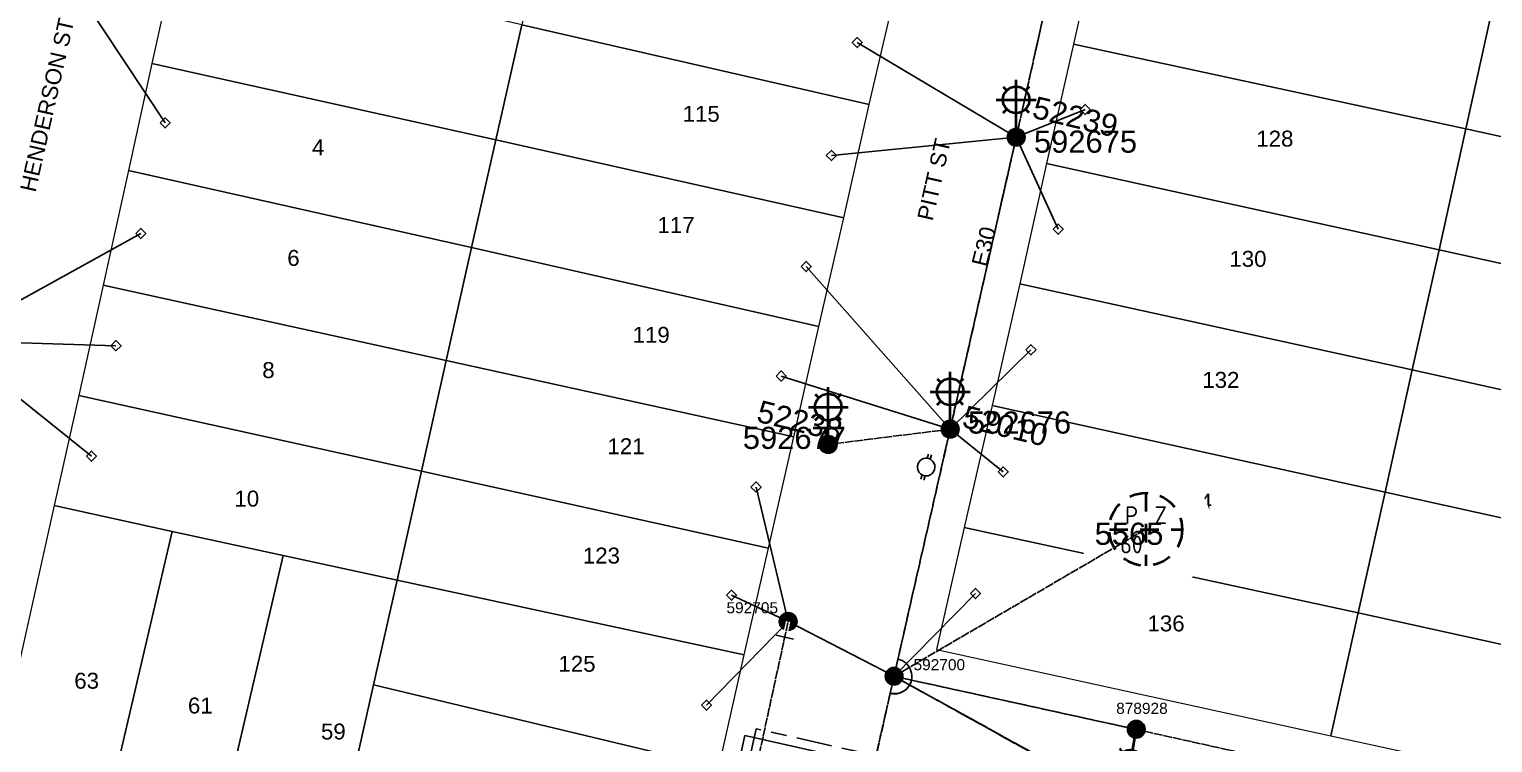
# Model space of a CAD drawing. Header units: metres. Extents: x 311347 to 316656, y 6252667 to 6255486.
# Drawn here: x 314216.1 to 314381.4, y 6254897.6 to 6254978.1 of the extents above; entities that cross this region are included whole.
import ezdxf
from ezdxf.enums import TextEntityAlignment as Align

# ---------------------------------------------------------------- set-up
doc = ezdxf.new("R2010")
doc.units = ezdxf.units.M
for name, pattern in [('Cable Exist OH', [1, 1, 0]), ('Cable Exist UG', [8.2, 4, -1.2, 1.8, -1.2]), ('Dash', [5, 3, -2])]:
    doc.linetypes.add(name, pattern=pattern)
doc.layers.get('0').update_dxf_attribs({"color": 6})
for name, color, linetype in [('_User_HV_Exist', 7, 'Continuous'), ('Equip_SL_EXT', 7, 'Continuous'), ('Equip_SP_LV_EXT', 7, 'Continuous'), ('Equip_SP_SL_EXT', 7, 'Continuous'), ('Mains_HV_EXT', 7, 'Continuous'), ('Mains_LV_EXT', 7, 'Continuous'), ('Mains_SL_EXT', 7, 'Continuous'), ('Mains_TR_EXT', 7, 'Continuous'), ('Services_SP_EXT', 7, 'Continuous'), ('SupportsOH_SP_TR_HV_LV_SL_EXT', 7, 'Continuous')]:
    doc.layers.add(name, color=color, linetype=linetype)
doc.layers.add('Cadastre Land Parcels_SP_EXT', color=9, linetype='Continuous', lineweight=5)
doc.layers.add('Cadastre Roads_SP_EXT', color=7, linetype='Continuous', lineweight=5)
doc.styles.add('iecARIAL', font='arial.ttf', dxfattribs={"height": 2})
doc.styles.add('IESYMBOL1', font='isocp.shx')
doc.styles.add('POLE_LABEL', font='arial.ttf')
doc.styles.add('SLCP_LABEL', font='arial.ttf', dxfattribs={"height": 3.5})
doc.styles.get("Standard").update_dxf_attribs({"font": 'arial.ttf'})
doc.linetypes.add('Cable P UG', pattern='A,6,-0.5,["P",Standard,S=1.7,R=0,X=0.5,Y=-1],-2.9', length=9.4)

# ---------------------------------------------------------------- blocks, each defined once
blk = doc.blocks.new('LV_OH_LINKS_OPEN_EXT')
for p, q in [((-0.17, 4.97), (-0.17, 5.46)), ((0.17, 4.97), (0.17, 5.46)), ((-0.17, 3), (-0.17, 2.5)), ((0.17, 3), (0.17, 2.5))]:
    blk.add_line(p, q)
blk.add_lwpolyline([(0, 2.99, 1), (0, 4.98, 1)], format="xyb", close=True)
at = {"flags": 9}
for tag, p in [('ACTUAL_STATUS', (0, 0)), ('CONSTRUCTED_VOLTAGE', (0, -0.2)), ('OPERATING_VOLTAGE', (0, -0.6)), ('ORIENTATION', (0, -0.8)), ('OWNED_BY', (0, -1)), ('STATE', (0, -1.2)), ('SWITCH_TYPE', (0, -1.4)), ('NO_PHASES', (0, -0.4)), ('USAGE', (0, -1.6)), ('LEGEND', (0, -1.8)), ('NOTES', (0, -2))]:
    blk.add_attdef(tag, text='', height=0.2, dxfattribs=at).set_placement(p, align=Align.MIDDLE_LEFT)
at = {"flags": 1}
blk.add_attdef('Z', (0, 0), '', height=0.2, dxfattribs=at)
blk = doc.blocks.new('SL_LANTERN_EXT')
at = {"lineweight": 40}
for p, q in [((-1.46, 5.68), (-1.06, 5.28)), ((0, 1.97), (0, 6.47)), ((1.46, 5.68), (1.06, 5.28)), ((-2.25, 4.22), (2.25, 4.22)), ((-1.46, 2.76), (-1.06, 3.16)), ((0, 0), (0, 2.72)), ((1.46, 2.76), (1.06, 3.16))]:
    blk.add_line(p, q, dxfattribs=at)
blk.add_circle((0, 4.22), 1.5, dxfattribs=at)
at = {"style": 'iecARIAL', "flags": 8}
blk.add_attdef('ASSET_NUM', (1.5, 1.5), '', height=2.5, dxfattribs=at)
for tag, p, height, flags in [('OPERATING_VOLTAGE', (0.98, -1.65), 0.2, 9), ('ORIENTATION', (0.98, -1.85), 0.2, 9), ('CONSTRUCTED_VOLTAGE', (0.98, -0.65), 0.2, 9), ('CONTROL_TYPE', (0.98, -0.85), 0.2, 9), ('LANTERN_PURPOSE', (0.98, -1.05), 0.2, 9), ('LANTERN_TYPE', (0.98, -1.25), 0.2, 9), ('NO_PHASES', (0.98, -1.45), 0.2, 9), ('LNUMBER', (2.18, -3.25), 2.5, 8), ('OWNED_BY', (0.98, -2.05), 0.2, 9), ('STATE', (0.98, -2.25), 0.2, 9), ('USAGE', (0.98, -2.45), 0.2, 9), ('CEXIST', (0.98, -2.65), 0.2, 9), ('CNEW', (0.98, -2.85), 0.2, 9), ('CNUMBER', (0.98, -3.05), 0.2, 9), ('CREMOVE', (0.98, -3.25), 0.2, 9), ('CREPLACE', (0.98, -3.45), 0.2, 9), ('LKINGHEIGHT', (0.98, -3.65), 0.2, 9), ('LBRACKET', (0.98, -3.85), 0.2, 9), ('LBRACKETVOCAB', (0.98, -4.05), 0.2, 9), ('LCATEGORY', (0.98, -4.25), 0.2, 9), ('LCHARGE1', (0.98, -4.45), 0.2, 9), ('LCHARGE1PERCENT', (0.98, -4.65), 0.2, 9), ('LCHARGE2', (0.98, -4.85), 0.2, 9), ('LCHARGE2PERCENT', (0.98, -5.05), 0.2, 9), ('LCHARGE3', (0.98, -5.25), 0.2, 9), ('LCHARGE3PERCENT', (0.98, -5.45), 0.2, 9), ('LEXIST', (0.98, -5.65), 0.2, 9), ('LLAMP', (0.98, -5.85), 0.2, 9), ('LLAMPVOCAB', (0.98, -6.05), 0.2, 9), ('LMAST', (0.98, -6.25), 0.2, 9), ('LMASTVOCAB', (0.98, -6.45), 0.2, 9), ('LNEW', (0.98, -6.65), 0.2, 9), ('LANTNUMBER', (0.98, -6.85), 0.2, 9), ('LOUTREACH', (0.98, -7.25), 0.2, 9), ('LOUTREACHVOCAB', (0.98, -7.45), 0.2, 9), ('LRATECODE', (0.98, -7.65), 0.2, 9), ('LREMOVE', (0.98, -7.85), 0.2, 9), ('LREPLACE', (0.98, -8.05), 0.2, 9), ('LTYPE', (0.98, -8.25), 0.2, 9), ('LTYPEVOCAB', (0.98, -8.45), 0.2, 9), ('STREETNAME', (0.98, -9.25), 0.2, 9), ('SUBURB', (0.98, -9.45), 0.2, 1), ('LEGEND', (0.98, -8.65), 0.2, 9), ('LOCATION', (0.98, -8.85), 0.2, 9), ('NOTES', (0.98, -9.05), 0.2, 9)]:
    blk.add_attdef(tag, p, '', height=height, dxfattribs=dict(flags=flags))
blk = doc.blocks.new('*U53')
at = {"lineweight": 40}
for p, q in [((0, 0), (-0.4, -2.36)), ((-0.27, -1.61), (-1.02, -6.05)), ((-1.84, -2.15), (-1.51, -2.61)), ((1.04, -2.63), (0.58, -2.96)), ((1.58, -4.2), (-2.86, -3.46)), ((-2.32, -5.03), (-1.86, -4.7)), ((0.55, -5.51), (0.23, -5.05))]:
    blk.add_line(p, q, dxfattribs=at)
blk.add_circle((-0.64, -3.83), 1.5, dxfattribs=at)
at = {"style": 'iecARIAL', "flags": 8}
blk.add_attdef('ASSET_NUM', (1.5, 1.5), '', height=2.5, dxfattribs=at)
for tag, p, height, flags in [('OPERATING_VOLTAGE', (0.98, -1.65), 0.2, 9), ('ORIENTATION', (0.98, -1.85), 0.2, 9), ('CONSTRUCTED_VOLTAGE', (0.98, -0.65), 0.2, 9), ('CONTROL_TYPE', (0.98, -0.85), 0.2, 9), ('LANTERN_PURPOSE', (0.98, -1.05), 0.2, 9), ('LANTERN_TYPE', (0.98, -1.25), 0.2, 9), ('NO_PHASES', (0.98, -1.45), 0.2, 9), ('LNUMBER', (2.18, -3.25), 2.5, 8), ('OWNED_BY', (0.98, -2.05), 0.2, 9), ('STATE', (0.98, -2.25), 0.2, 9), ('USAGE', (0.98, -2.45), 0.2, 9), ('CEXIST', (0.98, -2.65), 0.2, 9), ('CNEW', (0.98, -2.85), 0.2, 9), ('CNUMBER', (0.98, -3.05), 0.2, 9), ('CREMOVE', (0.98, -3.25), 0.2, 9), ('CREPLACE', (0.98, -3.45), 0.2, 9), ('LKINGHEIGHT', (0.98, -3.65), 0.2, 9), ('LBRACKET', (0.98, -3.85), 0.2, 9), ('LBRACKETVOCAB', (0.98, -4.05), 0.2, 9), ('LCATEGORY', (0.98, -4.25), 0.2, 9), ('LCHARGE1', (0.98, -4.45), 0.2, 9), ('LCHARGE1PERCENT', (0.98, -4.65), 0.2, 9), ('LCHARGE2', (0.98, -4.85), 0.2, 9), ('LCHARGE2PERCENT', (0.98, -5.05), 0.2, 9), ('LCHARGE3', (0.98, -5.25), 0.2, 9), ('LCHARGE3PERCENT', (0.98, -5.45), 0.2, 9), ('LEXIST', (0.98, -5.65), 0.2, 9), ('LLAMP', (0.98, -5.85), 0.2, 9), ('LLAMPVOCAB', (0.98, -6.05), 0.2, 9), ('LMAST', (0.98, -6.25), 0.2, 9), ('LMASTVOCAB', (0.98, -6.45), 0.2, 9), ('LNEW', (0.98, -6.65), 0.2, 9), ('LANTNUMBER', (0.98, -6.85), 0.2, 9), ('LOUTREACH', (0.98, -7.25), 0.2, 9), ('LOUTREACHVOCAB', (0.98, -7.45), 0.2, 9), ('LRATECODE', (0.98, -7.65), 0.2, 9), ('LREMOVE', (0.98, -7.85), 0.2, 9), ('LREPLACE', (0.98, -8.05), 0.2, 9), ('LTYPE', (0.98, -8.25), 0.2, 9), ('LTYPEVOCAB', (0.98, -8.45), 0.2, 9), ('STREETNAME', (0.98, -9.25), 0.2, 9), ('SUBURB', (0.98, -9.45), 0.2, 1), ('LEGEND', (0.98, -8.65), 0.2, 9), ('LOCATION', (0.98, -8.85), 0.2, 9), ('NOTES', (0.98, -9.05), 0.2, 9)]:
    blk.add_attdef(tag, p, '', height=height, dxfattribs=dict(flags=flags))
blk = doc.blocks.new('CCP_EXT')
at = {"flags": 9}
for tag, p in [('LIFE_SUPPORT', (0, -1.6)), ('STATE', (0, -1.8)), ('NOTES', (0, -2))]:
    blk.add_attdef(tag, text='', height=0.2, dxfattribs=at).set_placement(p, align=Align.MIDDLE_LEFT)
blk.add_wipeout([(0, 0.57), (0.57, 0), (0, -0.57), (-0.57, 0)])
blk.add_lwpolyline([(-0.57, 0), (0, 0.57), (0.57, 0), (0, -0.57), (-0.57, 0)])
at = {"flags": 1}
blk.add_attdef('Z', (0, 0), '', height=0.2, dxfattribs=at)
at = {"flags": 9}
for tag, p in [('CCP_TYPE', (0, 0)), ('CONSTRUCTED_VOLTAGE', (0, -0.2)), ('OPERATING_VOLTAGE', (0, -0.6)), ('ORIENTATION', (0, -0.8)), ('OWNED_BY', (0, -1)), ('NO_PHASES', (0, -0.4)), ('USAGE', (0, -1.2)), ('LEGEND', (0, -1.4))]:
    blk.add_attdef(tag, text='', height=0.2, dxfattribs=at).set_placement(p, align=Align.MIDDLE_LEFT)
blk = doc.blocks.new('POLE_EXT')
blk.add_hatch(color=256).paths.add_polyline_path([(-1, 0, 1), (1, 0, 1)])
blk.add_lwpolyline([(-1, 0, 1), (1, 0, 1)], format="xyb", close=True)
for tag, height, flags, p in [('pNumber', 2.5, 8, (-17.84, 2.07)), ('OWNED_BY', 0.2, 9, (1.35, -0.4)), ('SPECIAL_USE', 0.2, 9, (1.35, -0.8)), ('STATE', 0.2, 9, (1.35, -1)), ('cLV', 0.2, 9, (1.35, -1.4)), ('hDepth', 0.2, 9, (1.35, -1.6)), ('PARENT', 0.2, 9, (1.35, -0.6)), ('USAGE', 0.2, 9, (1.35, -1.2)), ('hDia', 0.2, 9, (1.35, -1.8)), ('cHV', 0.2, 9, (1.35, -2)), ('cLinedev', 0.2, 9, (1.35, -3.4)), ('LBRACKET', 0.2, 9, (1.35, -2.2)), ('LExisting', 0.2, 9, (1.35, -2.4)), ('LANTNUMBER', 0.2, 9, (1.35, -2.6)), ('LOther', 0.2, 9, (1.35, -2.8)), ('LRemove', 0.2, 9, (1.35, -3)), ('LEGEND', 0.2, 9, (1.35, -3.2)), ('pExisting', 0.2, 9, (1.35, -3.8)), ('pFooting', 0.2, 9, (1.35, -4.4)), ('pNew', 0.2, 9, (1.35, -4.6)), ('pRelocate', 0.2, 9, (1.35, -5)), ('LOCATION', 0.2, 9, (1.35, -3.6)), ('PFNUMBER', 0.2, 9, (1.35, -4)), ('NEWPFNUMBER', 0.2, 9, (1.35, -4.2)), ('pRemove', 0.2, 9, (1.35, -5.2)), ('pReplace', 0.2, 9, (1.35, -5.4)), ('pStay', 0.2, 9, (1.35, -5.6)), ('pType', 0.2, 9, (1.35, -5.8)), ('cspan', 0.2, 9, (1.35, -6)), ('STREETNAME', 0.2, 9, (1.35, -6.2)), ('SUBURB', 0.2, 9, (1.35, -6.4)), ('NOTES', 0.2, 9, (1.35, -6.6)), ('OPERATED_BY', 0.2, 9, (1.36, -7.01)), ('MAINTAINED_BY', 0.2, 9, (1.36, -6.81))]:
    blk.add_attdef(tag, text='', height=height, dxfattribs=dict(flags=flags)).set_placement(p, align=Align.MIDDLE_LEFT)
at = {"style": 'POLE_LABEL'}
for tag, height, flags, p in [('ASSET_NUM', 2.5, 8, (2, 2)), ('STRUCTURE_PLANT_NUMBER', 0.2, 9, (1.35, 0.03)), ('STREET_CODE', 0.2, 9, (1.35, -0.2))]:
    blk.add_attdef(tag, text='', height=height, dxfattribs=dict(at, flags=flags)).set_placement(p, align=Align.MIDDLE_LEFT)
at = {"flags": 1}
blk.add_attdef('Z', (1.35, -7.33), '', height=0.2, dxfattribs=at)
blk = doc.blocks.new('End Shackle_EXT')
at = {"flags": 9}
for tag, p in [('STATE', (0, -1.2)), ('USAGE', (0, -1.4)), ('NOTES', (0, -1.6))]:
    blk.add_attdef(tag, text='', height=0.2, dxfattribs=at).set_placement(p, align=Align.MIDDLE_LEFT)
blk.add_wipeout([(0, 0.25), (1.81, 0.25), (1.82, -0.25), (0, -0.25)])
blk.add_line((1.81, -1), (1.81, 1))
at = {"flags": 1}
blk.add_attdef('Z', (0, 0), '', height=0.2, dxfattribs=at)
at = {"flags": 9}
for tag, p in [('CONNECTOR_TYPE', (0, 0)), ('CONSTRUCTED_VOLTAGE', (0, -0.2)), ('OPERATING_VOLTAGE', (0, -0.6)), ('ORIENTATION', (0, -0.8)), ('OWNED_BY', (0, -1)), ('NO_PHASES', (0, -0.4))]:
    blk.add_attdef(tag, text='', height=0.2, dxfattribs=at).set_placement(p, align=Align.MIDDLE_LEFT)
blk = doc.blocks.new('SLCP_ZELL_EXT')
blk.add_wipeout([(-0.24, 7.5), (-0.71, 7.47), (-1.17, 7.41), (-1.64, 7.32), (-2.09, 7.21), (-2.54, 7.06), (-2.98, 6.89), (-3.41, 6.69), (-3.82, 6.46), (-4.22, 6.21), (-4.6, 5.93), (-4.96, 5.63), (-5.31, 5.31), (-5.63, 4.96), (-5.93, 4.6), (-6.21, 4.22), (-6.46, 3.82), (-6.69, 3.41), (-6.89, 2.98), (-7.06, 2.54), (-7.21, 2.09), (-7.32, 1.64), (-7.41, 1.17), (-7.47, 0.71), (-7.5, 0.24), (-7.5, -0.24), (-7.47, -0.71), (-7.41, -1.17), (-7.32, -1.64), (-7.21, -2.09), (-7.06, -2.54), (-6.89, -2.98), (-6.69, -3.41), (-6.46, -3.82), (-6.21, -4.22), (-5.93, -4.6), (-5.63, -4.96), (-5.31, -5.31), (-4.96, -5.63), (-4.6, -5.93), (-4.22, -6.21), (-3.82, -6.46), (-3.41, -6.69), (-2.98, -6.89), (-2.54, -7.06), (-2.09, -7.21), (-1.64, -7.32), (-1.17, -7.41), (-0.71, -7.47), (-0.24, -7.5), (0.24, -7.5), (0.71, -7.47), (1.17, -7.41), (1.64, -7.32), (2.09, -7.21), (2.54, -7.06), (2.98, -6.89), (3.41, -6.69), (3.82, -6.46), (4.22, -6.21), (4.6, -5.93), (4.96, -5.63), (5.31, -5.31), (5.63, -4.96), (5.93, -4.6), (6.21, -4.22), (6.46, -3.82), (6.69, -3.41), (6.89, -2.98), (7.06, -2.54), (7.21, -2.09), (7.32, -1.64), (7.41, -1.17), (7.47, -0.71), (7.5, -0.24), (7.5, 0.24), (7.47, 0.71), (7.41, 1.17), (7.32, 1.64), (7.21, 2.09), (7.06, 2.54), (6.89, 2.98), (6.69, 3.41), (6.46, 3.82), (6.21, 4.22), (5.93, 4.6), (5.63, 4.96), (5.31, 5.31), (4.96, 5.63), (4.6, 5.93), (4.22, 6.21), (3.82, 6.46), (3.41, 6.69), (2.98, 6.89), (2.54, 7.06), (2.09, 7.21), (1.64, 7.32), (1.17, 7.41), (0.71, 7.47), (0.24, 7.5)])
at = {"linetype": 'Dash', "lineweight": 40, "ltscale": 0.7}
for p, q in [((0, 4.11), (0, -4.11)), ((-4.11, 0), (4.11, 0))]:
    blk.add_line(p, q, dxfattribs=at)
blk.add_circle((0, 0), 4.11, dxfattribs=at)
at = {"lineweight": 40, "style": 'IESYMBOL1'}
for s, p in [('P', (-1.6, 0)), ('Z', (1.7, 0)), ('60', (-1.61, -3.31))]:
    blk.add_text(s, height=2, dxfattribs=at).set_placement(p, align=Align.BOTTOM_CENTER)
at = {"style": 'SLCP_LABEL'}
for tag, height, flags, p in [('ASSET_NUM', 2.5, 8, (2, 2)), ('STREET_CODE', 0.2, 9, (0, -0.2))]:
    blk.add_attdef(tag, text='', height=height, dxfattribs=dict(at, flags=flags)).set_placement(p, align=Align.MIDDLE_LEFT)
at = {"flags": 1}
blk.add_attdef('Z', (0, 0), '', height=0.2, dxfattribs=at)
at = {"flags": 9}
for tag, p in [('CONSTRUCTED_VOLTAGE', (0, -0.4)), ('CONTROL_TYPE', (0, -0.6)), ('OPERATING_VOLTAGE', (0, -1)), ('ORIENTATION', (0, -1.2)), ('OWNED_BY', (0, -1.4)), ('NO_PHASES', (0, -0.8)), ('USAGE', (0, -1.6)), ('STATE', (0, -2)), ('LOCATION', (0, -1.8)), ('NOTES', (0, -2.2))]:
    blk.add_attdef(tag, text='', height=0.2, dxfattribs=at).set_placement(p, align=Align.MIDDLE_LEFT)

msp = doc.modelspace()

# ---------------------------------------------------------------- linework, layer by layer
at = {"layer": '_User_HV_Exist', "linetype": 'Cable P UG'}
msp.add_lwpolyline([(313424.32, 6254638.26), (313454.95, 6254774.83), (313702.01, 6254721.41), (313714.38, 6254775.88), (314243.95, 6254657.3), (314296.95, 6254898.39), (314658.74, 6254816.97), (314668.5, 6254819.46), (314818.69, 6254785.91), (314833.56, 6254749.26), (314827.42, 6254696.17), (314925.16, 6254660.08)], dxfattribs=at)
at = {"layer": 'Cadastre Land Parcels_SP_EXT', "linetype": 'Continuous'}
for points in [[(314313.95, 6254982.38), (314274.5, 6254990.85), (314271.75, 6254978.62), (314311, 6254969.62), (314313.95, 6254982.38)], [(314381.45, 6254980.69), (314337.21, 6254990.42), (314334.08, 6254976.43), (314378.39, 6254966.88), (314381.45, 6254980.69)], [(314245.97, 6254984.56), (314232.91, 6254987.53), (314229.98, 6254974.25), (314268.82, 6254965.63), (314271.75, 6254978.62), (314264.41, 6254980.33), (314257.11, 6254982), (314245.97, 6254984.56)], [(314426.19, 6254970.81), (314381.45, 6254980.69), (314378.39, 6254966.88), (314423.18, 6254957.05), (314426.19, 6254970.81)], [(314311, 6254969.62), (314271.75, 6254978.62), (314268.82, 6254965.63), (314308.12, 6254956.83), (314311, 6254969.62)], [(314378.39, 6254966.88), (314334.08, 6254976.43), (314331.03, 6254962.98), (314375.36, 6254953.22), (314378.39, 6254966.88)], [(314268.82, 6254965.63), (314229.98, 6254974.25), (314227.31, 6254962.19), (314266.08, 6254953.49), (314268.82, 6254965.63)], [(314423.18, 6254957.05), (314378.39, 6254966.88), (314375.36, 6254953.22), (314420.11, 6254943.37), (314423.18, 6254957.05)], [(314308.12, 6254956.83), (314268.82, 6254965.63), (314266.08, 6254953.49), (314305.32, 6254944.58), (314308.12, 6254956.83)], [(314375.36, 6254953.22), (314331.03, 6254962.98), (314328, 6254949.39), (314372.34, 6254939.66), (314375.36, 6254953.22)], [(314266.08, 6254953.49), (314227.31, 6254962.19), (314224.45, 6254949.24), (314263.21, 6254940.72), (314266.08, 6254953.49)], [(314305.32, 6254944.58), (314266.08, 6254953.49), (314263.21, 6254940.72), (314302.47, 6254932.12), (314305.32, 6254944.58)], [(314420.11, 6254943.37), (314375.36, 6254953.22), (314372.34, 6254939.66), (314417.08, 6254929.71), (314420.11, 6254943.37)], [(314263.21, 6254940.72), (314224.45, 6254949.24), (314221.7, 6254936.78), (314260.42, 6254928.24), (314263.21, 6254940.72)], [(314372.34, 6254939.66), (314328, 6254949.39), (314324.87, 6254935.64), (314369.27, 6254925.86), (314372.34, 6254939.66)], [(314302.47, 6254932.12), (314263.21, 6254940.72), (314260.42, 6254928.24), (314299.63, 6254919.53), (314302.47, 6254932.12)], [(314417.08, 6254929.71), (314372.34, 6254939.66), (314369.27, 6254925.86), (314414.07, 6254915.96), (314417.08, 6254929.71)], [(314260.42, 6254928.24), (314221.7, 6254936.78), (314218.92, 6254924.36), (314232.25, 6254921.42), (314244.78, 6254918.72), (314257.67, 6254915.94), (314260.42, 6254928.24)], [(314369.27, 6254925.86), (314324.87, 6254935.64), (314321.74, 6254921.89), (314366.24, 6254912.23), (314369.27, 6254925.86)], [(314299.63, 6254919.53), (314260.42, 6254928.24), (314257.67, 6254915.94), (314296.88, 6254907.51), (314299.63, 6254919.53)], [(314414.07, 6254915.96), (314369.27, 6254925.86), (314366.24, 6254912.23), (314411.03, 6254902.4), (314414.07, 6254915.96)], [(314232.25, 6254921.42), (314218.92, 6254924.36), (314210.34, 6254885.91), (314223.29, 6254883.05), (314232.25, 6254921.42)], [(314366.24, 6254912.23), (314321.74, 6254921.89), (314318.6, 6254908.12), (314363.13, 6254898.35), (314366.24, 6254912.23)], [(314244.78, 6254918.72), (314232.25, 6254921.42), (314223.29, 6254883.05), (314235.85, 6254880.31), (314244.78, 6254918.72)], [(314257.67, 6254915.94), (314244.78, 6254918.72), (314235.85, 6254880.31), (314249.02, 6254877.36), (314252.11, 6254891.21), (314255.01, 6254904.13), (314257.67, 6254915.94)], [(314296.88, 6254907.51), (314257.67, 6254915.94), (314255.01, 6254904.13), (314294, 6254894.77), (314296.88, 6254907.51)], [(314411.03, 6254902.4), (314366.24, 6254912.23), (314363.13, 6254898.35), (314407.87, 6254888.61), (314411.03, 6254902.4)], [(314294, 6254894.77), (314255.01, 6254904.13), (314252.11, 6254891.21), (314291.15, 6254882.35), (314294, 6254894.77)]]:
    msp.add_lwpolyline(points, close=True, dxfattribs=at)
at = {"layer": 'Mains_HV_EXT', "linetype": 'Cable Exist OH'}
for points in [[(314313.8, 6254905.08), (314302.14, 6254853.28)], [(314530.97, 6254856.92), (314341.12, 6254899.09), (314313.8, 6254905.08)]]:
    msp.add_lwpolyline(points, dxfattribs=at)
at = {"layer": 'Mains_HV_EXT', "linetype": 'Continuous'}
msp.add_lwpolyline([(314313.37, 6254903.18, 0.419725), (314315.79, 6254904.64)], format="xyb", dxfattribs=at)
at = {"layer": 'Mains_LV_EXT', "linetype": 'Cable Exist OH'}
for points in [[(314333.84, 6254993.7), (314327.6, 6254965.94)], [(314327.6, 6254965.94), (314320.15, 6254933.07)], [(314320.15, 6254933.07), (314313.8, 6254905.08)], [(314307.22, 6254876.19), (314313.8, 6254905.08)], [(314351.51, 6254884.17), (314313.8, 6254905.08)]]:
    msp.add_lwpolyline(points, dxfattribs=at)
at = {"layer": 'Mains_LV_EXT', "linetype": 'Continuous'}
msp.add_lwpolyline([(314313.36, 6254903.13, 1.00297), (314314.24, 6254907.03)], format="xyb", dxfattribs=at)
at = {"layer": 'Mains_SL_EXT', "linetype": 'Cable Exist OH'}
for points in [[(314327.6, 6254965.94), (314333.84, 6254993.7)], [(314320.15, 6254932.98), (314327.6, 6254965.94)], [(314320.15, 6254932.98), (314306.37, 6254931.25)], [(314313.8, 6254905.08), (314320.15, 6254932.98)], [(314313.8, 6254905.08), (314348.11, 6254886.17)], [(314313.8, 6254905.08), (314341.12, 6254899.09)]]:
    msp.add_lwpolyline(points, dxfattribs=at)
at = {"layer": 'Mains_TR_EXT', "linetype": 'Cable Exist UG'}
msp.add_lwpolyline([(314658.73, 6254818), (314298.23, 6254899.16), (314245.23, 6254658.28), (313713.63, 6254777.08), (313701.25, 6254722.6), (313454.19, 6254776.02), (313423.34, 6254638.48), (313420.57, 6254625.93), (313420.59, 6254626.03), (313346.26, 6254294.03), (313203.02, 6254324.96)], dxfattribs=at)
at = {"layer": 'Services_SP_EXT'}
msp.add_lwpolyline([(314301.84, 6254911.27), (314313.8, 6254905.08)], dxfattribs=at)

# ---------------------------------------------------------------- block references
at = {"layer": 'Equip_SP_LV_EXT', "rotation": 163.0322293976456}
msp.add_blockref('LV_OH_LINKS_OPEN_EXT', (314318.59, 6254932.51), dxfattribs=at)
at = {"layer": 'Equip_SP_SL_EXT'}
ref = msp.add_blockref('SL_LANTERN_EXT', (314327.6, 6254965.94), dxfattribs=at)
ref.add_attrib('ASSET_NUM', '52239', dxfattribs={"layer": '0', "height": 2.5, "rotation": 346.473, "style": 'iecARIAL'}).set_placement((314329.1, 6254967.44), align=Align.BOTTOM_LEFT)
ref = msp.add_blockref('SL_LANTERN_EXT', (314320.15, 6254932.98), dxfattribs=at)
ref.add_attrib('ASSET_NUM', '52010', dxfattribs={"layer": '0', "height": 2.5, "rotation": 346.4588, "style": 'iecARIAL'}).set_placement((314321.65, 6254934.48), align=Align.MIDDLE_LEFT)
ref = msp.add_blockref('SL_LANTERN_EXT', (314306.37, 6254931.25), dxfattribs=at)
ref.add_attrib('ASSET_NUM', '52238', dxfattribs={"layer": '0', "height": 2.5, "rotation": 346.1747, "style": 'iecARIAL'}).set_placement((314307.87, 6254932.75), align=Align.MIDDLE_RIGHT)
ref = msp.add_blockref('*U53', (314341.12, 6254899.09), dxfattribs=at)
ref.add_attrib('ASSET_NUM', '52213', dxfattribs={"layer": '0', "height": 1.25, "rotation": 359.9791, "style": 'iecARIAL'}).set_placement((314344.46, 6254893.55), align=Align.MIDDLE_CENTER)
at = {"layer": 'SupportsOH_SP_TR_HV_LV_SL_EXT'}
ref = msp.add_blockref('POLE_EXT', (314327.6, 6254965.94), dxfattribs=at)
ref.add_attrib('ASSET_NUM', '592675', dxfattribs={"layer": '0', "height": 2.5, "style": 'POLE_LABEL'}).set_placement((314329.6, 6254966.69), align=Align.TOP_LEFT)
ref = msp.add_blockref('POLE_EXT', (314320.15, 6254932.98), dxfattribs=at)
ref.add_attrib('ASSET_NUM', '592676', dxfattribs={"layer": '0', "height": 2.5, "style": 'POLE_LABEL'}).set_placement((314322.15, 6254933.73), align=Align.MIDDLE_LEFT)
ref = msp.add_blockref('POLE_EXT', (314306.37, 6254931.25), dxfattribs=at)
ref.add_attrib('ASSET_NUM', '592677', dxfattribs={"layer": '0', "height": 2.5, "style": 'POLE_LABEL'}).set_placement((314308.37, 6254932), align=Align.MIDDLE_RIGHT)
ref = msp.add_blockref('POLE_EXT', (314313.8, 6254905.08), dxfattribs=at)
ref.add_attrib('ASSET_NUM', '592700', dxfattribs={"layer": '0', "height": 1.25, "rotation": 0.0076, "style": 'POLE_LABEL'}).set_placement((314316, 6254906.39), align=Align.MIDDLE_LEFT)
ref = msp.add_blockref('POLE_EXT', (314341.16, 6254899.1), dxfattribs=at)
ref.add_attrib('ASSET_NUM', '878928', dxfattribs={"layer": '0', "height": 1.25, "rotation": 0.0023, "style": 'POLE_LABEL'}).set_placement((314338.89, 6254901.46), align=Align.MIDDLE_LEFT)

# ---------------------------------------------------------------- texts
at = {"layer": 'Cadastre Land Parcels_SP_EXT'}
for s, p in [('115', (314289.92, 6254967.68)), ('128', (314354.72, 6254964.88)), ('4', (314248.05, 6254963.89)), ('117', (314287.08, 6254955.13)), ('6', (314245.26, 6254951.41)), ('130', (314351.68, 6254951.31)), ('119', (314284.27, 6254942.73)), ('8', (314242.44, 6254938.75)), ('132', (314348.62, 6254937.64)), ('121', (314281.43, 6254930.15)), ('10', (314239.29, 6254924.24)), ('134', (314345.53, 6254923.9)), ('123', (314278.65, 6254917.81)), ('136', (314342.43, 6254910.15)), ('125', (314275.89, 6254905.59)), ('63', (314221.2, 6254903.68)), ('61', (314234.04, 6254900.88)), ('59', (314249.07, 6254897.95))]:
    msp.add_text(s, height=1.8, dxfattribs=at).set_placement(p)
at = {"layer": 'Cadastre Roads_SP_EXT'}
for s, rotation, p in [('HENDERSON ST', 77.2713, (314216.81, 6254959.64)), ('PITT ST', 77.2342, (314318.15, 6254956.4))]:
    msp.add_text(s, height=1.8, rotation=rotation, dxfattribs=at).set_placement(p)
at = {"layer": 'Mains_LV_EXT'}
msp.add_text('E30', height=1.8, rotation=76.1828, dxfattribs=at).set_placement((314324.28, 6254951.22))

# ---------------------------------------------------------------- next in the draw order: block references
at = {"layer": 'Equip_SL_EXT'}
ref = msp.add_blockref('SLCP_ZELL_EXT', (314342.23, 6254921.67), dxfattribs=at)
ref.add_attrib('ASSET_NUM', '5565', dxfattribs={"layer": '0', "height": 2.5, "style": 'SLCP_LABEL'}).set_placement((314344.23, 6254922.42), align=Align.TOP_RIGHT)
at = {"layer": 'Services_SP_EXT'}
for p in [(314309.64, 6254976.62), (314335.38, 6254969.07), (314231.46, 6254967.55), (314306.72, 6254963.87), (314228.71, 6254955.07), (314332.35, 6254955.56), (314303.88, 6254951.34), (314225.91, 6254942.4), (314329.27, 6254941.93), (314301.06, 6254938.98), (314223.14, 6254929.93), (314326.13, 6254928.15), (314298.21, 6254926.45), (314323.01, 6254914.43), (314295.44, 6254914.23), (314292.61, 6254901.82)]:
    msp.add_blockref('CCP_EXT', p, dxfattribs=at)

# ---------------------------------------------------------------- next in the draw order: linework, layer by layer
at = {"layer": 'Mains_SL_EXT', "linetype": 'Cable Exist OH'}
msp.add_lwpolyline([(314313.8, 6254905.08), (314342.23, 6254921.67)], dxfattribs=at)
at = {"layer": 'Services_SP_EXT'}
for points in [[(314231.46, 6254967.55), (314217.38, 6254988.83)], [(314309.64, 6254976.62), (314327.6, 6254965.94)], [(314335.38, 6254969.07), (314327.6, 6254965.94)], [(314306.72, 6254963.87), (314327.6, 6254965.94)], [(314332.35, 6254955.56), (314327.6, 6254965.94)], [(314228.71, 6254955.07), (314206.83, 6254942.97)], [(314303.88, 6254951.34), (314320.15, 6254932.98)], [(314223.14, 6254929.93), (314206.83, 6254942.97)], [(314225.91, 6254942.4), (314206.83, 6254942.97)], [(314329.27, 6254941.93), (314320.15, 6254932.98)], [(314301.06, 6254938.98), (314320.15, 6254932.98)], [(314326.13, 6254928.15), (314320.15, 6254932.98)], [(314298.21, 6254926.45), (314301.84, 6254911.27)], [(314295.44, 6254914.23), (314301.84, 6254911.27)], [(314323.01, 6254914.43), (314313.8, 6254905.08)], [(314292.61, 6254901.82), (314301.84, 6254911.27)]]:
    msp.add_lwpolyline(points, dxfattribs=at)

# ---------------------------------------------------------------- next in the draw order: block references
at = {"layer": 'SupportsOH_SP_TR_HV_LV_SL_EXT'}
ref = msp.add_blockref('POLE_EXT', (314301.84, 6254911.27), dxfattribs=at)
ref.add_attrib('ASSET_NUM', '592705', dxfattribs={"layer": '0', "height": 1.25, "style": 'POLE_LABEL'}).set_placement((314300.7, 6254912.82), align=Align.MIDDLE_RIGHT)

# ---------------------------------------------------------------- next in the draw order: block references
at = {"layer": 'Mains_TR_EXT', "rotation": 257.5274754074264}
msp.add_blockref('End Shackle_EXT', (314301.84, 6254911.27), dxfattribs=at)

# ---------------------------------------------------------------- next in the draw order: linework, layer by layer
at = {"layer": 'Mains_TR_EXT', "linetype": 'Cable Exist OH'}
msp.add_lwpolyline([(314288.25, 6254848.9), (314301.84, 6254911.27)], dxfattribs=at)

doc.saveas('drawing.dxf')
